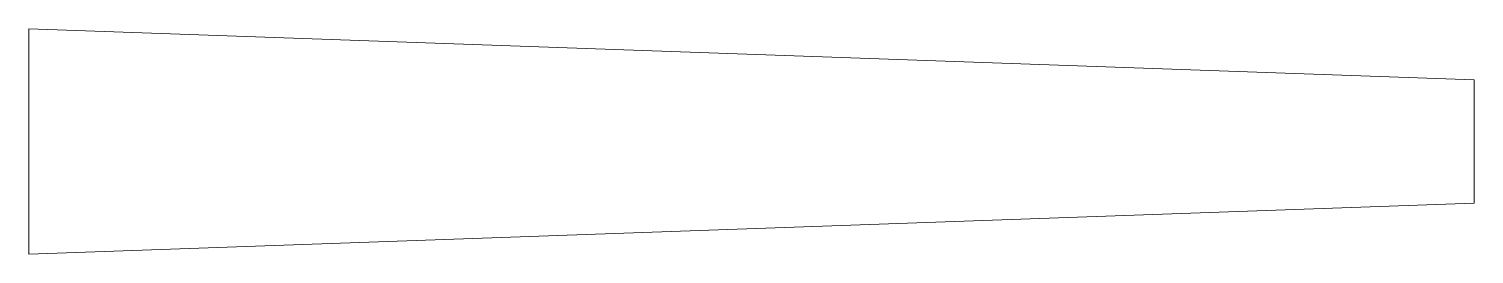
# Model space of a CAD drawing. Header units: millimetres. Extents: x 0 to 270, y 0 to 42.
import ezdxf

# ---------------------------------------------------------------- set-up
doc = ezdxf.new("R2010")
doc.units = ezdxf.units.MM
doc.layers.get('0').update_dxf_attribs({"linetype": 'CONTINUOUS', "lineweight": 0})

msp = doc.modelspace()

# ---------------------------------------------------------------- linework, layer by layer
for p, q in [((0, 0), (0, 42)), ((270, 32.5), (0, 42)), ((270, 9.5), (270, 32.5)), ((0, 0), (270, 9.5))]:
    msp.add_line(p, q)

doc.saveas('drawing.dxf')
